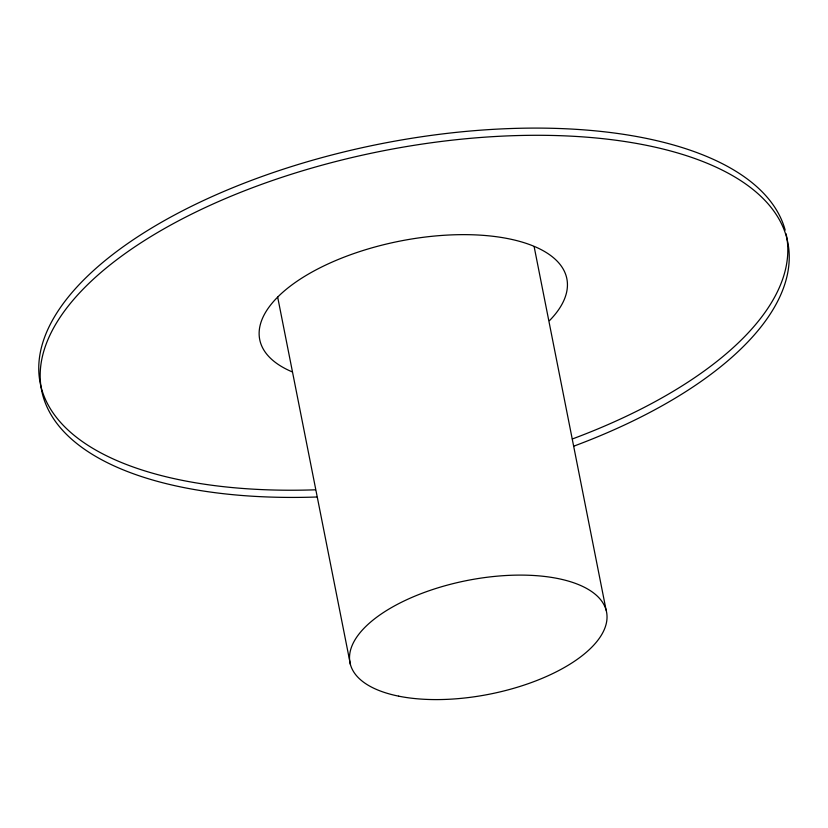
<?xml version="1.0" encoding="UTF-8"?>
<svg xmlns="http://www.w3.org/2000/svg" width="828" height="828" viewBox="0 0 828 828"><rect width="100%" height="100%" fill="white"/><g stroke="black" fill="none" stroke-linecap="round" stroke-linejoin="round"><path stroke-width="1.24" d="M534.122 246.558L606.127 610.174M277.67 297.097L350.42 664.522M291.994 371.782A156.544 69.355 -11.2 0 1 302.23 277.846A156.544 69.355 -11.2 0 1 503.734 237.843A156.544 69.355 -11.2 0 1 549.461 320.664M316.71 497.007A380.342 168.519 -11.2 0 1 96.183 276.635A380.342 168.519 -11.2 0 1 694.361 158.355A380.342 168.519 -11.2 0 1 573.773 446.168M786.072 233.775A380.342 168.519 -11.2 0 1 572.345 438.975M315.282 489.814A380.342 168.519 -11.2 0 1 42.259 344.407A380.342 168.519 -11.2 0 1 416.65 137.5A380.342 168.519 -11.2 0 1 785.172 230.132M398.672 696.162A130.762 57.939 -11.2 0 0 605.723 625.595A130.762 57.939 -11.2 0 0 430.425 590.281A130.762 57.939 -11.2 0 0 398.672 696.162"/></g></svg>
